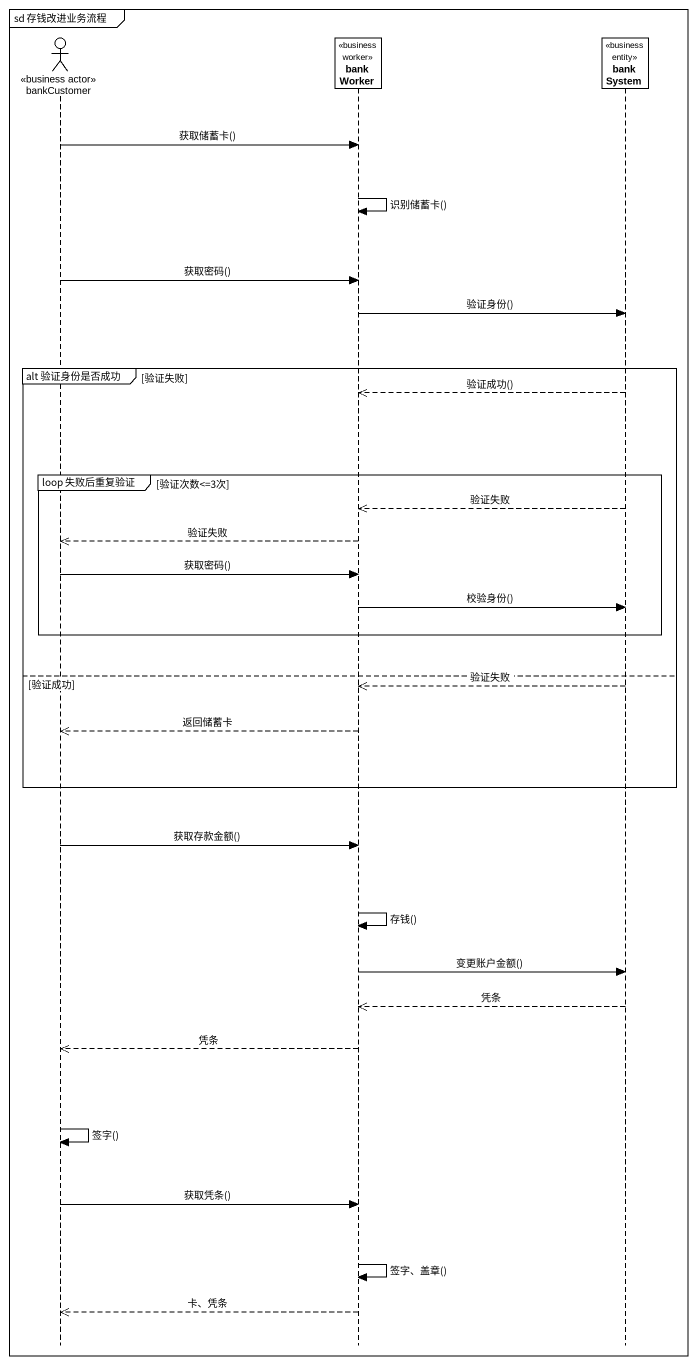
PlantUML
@startuml
mainframe sd 存钱改进业务流程
hide footbox
actor bankCustomer <<business actor>>
participant bankWorker <<business worker>>
participant bankSystem <<business entity>>

bankCustomer -> bankWorker : 获取储蓄卡()
bankWorker -> bankWorker : 识别储蓄卡()
bankCustomer -> bankWorker : 获取密码()
bankWorker -> bankSystem : 验证身份()
group alt 验证身份是否成功 [验证失败]
  bankSystem -->> bankWorker : 验证成功()
  group loop 失败后重复验证 [验证次数<=3次]
    bankSystem -->> bankWorker : 验证失败
    bankWorker -->> bankCustomer : 验证失败
    bankCustomer -> bankWorker : 获取密码()
    bankWorker -> bankSystem : 校验身份()
  end
else 验证成功
  bankSystem -->> bankWorker : 验证失败
  bankWorker -->> bankCustomer : 返回储蓄卡
end
bankCustomer -> bankWorker : 获取存款金额()
bankWorker -> bankWorker : 存钱()
bankWorker -> bankSystem : 变更账户金额()
bankSystem -->> bankWorker : 凭条
bankWorker -->> bankCustomer : 凭条
bankCustomer -> bankCustomer : 签字()
bankCustomer -> bankWorker : 获取凭条()
bankWorker -> bankWorker : 签字、盖章()
bankWorker -->> bankCustomer : 卡、凭条
@enduml
